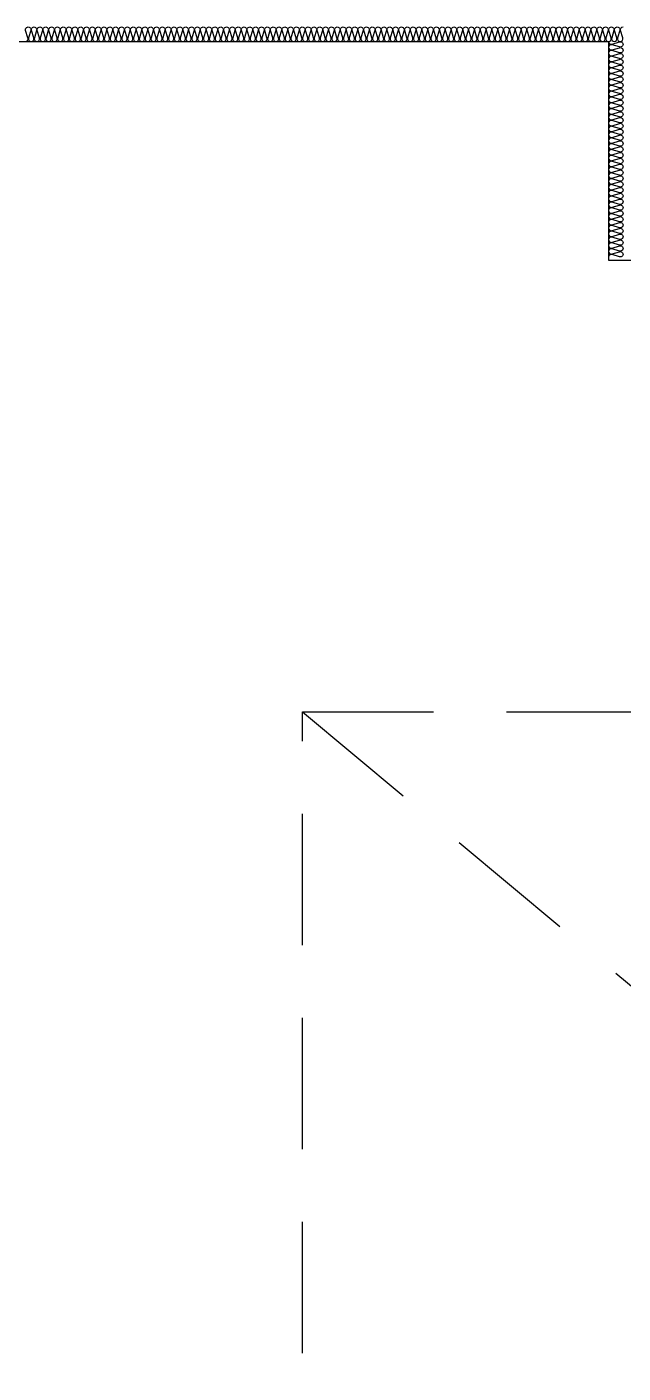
# Model space of a CAD drawing. Header units: millimetres. Extents: x 17311 to 801382, y -242618 to -104888.
# Drawn here: x 535766 to 537811, y -199148 to -194529 of the extents above; entities that cross this region are included whole.
import ezdxf

# ---------------------------------------------------------------- set-up
doc = ezdxf.new("R2010")
doc.units = ezdxf.units.MM
doc.header["$LTSCALE"] = 250
doc.linetypes.add('HID', pattern=[2.8, 1.8, -1])
doc.layers.add('A-ELE-8', color=8, linetype='Continuous')
doc.layers.add('ISL', color=251, linetype='Continuous')

msp = doc.modelspace()

# ---------------------------------------------------------------- linework, layer by layer
at = {"layer": 'A-ELE-8', "linetype": 'HID'}
msp.add_line((536710.7, -196879.5), (542710.7, -201879.5), dxfattribs=at)
msp.add_lwpolyline([(536710.7, -196879.5), (542710.7, -196879.5), (542710.7, -201879.5), (536710.7, -201879.5)], close=True, dxfattribs=at)
at = {"layer": 'ISL'}
for points in [[(535760.7, -194579.5, 0.509267), (535769.5, -194567.4), (535761.8, -194541.6, -1.372593), (535779.5, -194541.6), (535771.8, -194567.4, 0.509267), (535780.7, -194579.5, 0.509267), (535789.5, -194567.4), (535781.8, -194541.6, -1.372593), (535799.5, -194541.6), (535791.8, -194567.4, 0.509267), (535800.7, -194579.5, 0.509267), (535809.5, -194567.4), (535801.8, -194541.6, -1.372593), (535819.5, -194541.6), (535811.8, -194567.4, 0.509267), (535820.7, -194579.5, 0.509267), (535829.5, -194567.4), (535821.8, -194541.6, -1.372593), (535839.5, -194541.6), (535831.8, -194567.4, 0.509267), (535840.7, -194579.5, 0.509267), (535849.5, -194567.4), (535841.8, -194541.6, -1.372593), (535859.5, -194541.6), (535851.8, -194567.4, 0.509267), (535860.7, -194579.5, 0.509267), (535869.5, -194567.4), (535861.8, -194541.6, -1.372593), (535879.5, -194541.6), (535871.8, -194567.4, 0.509267), (535880.7, -194579.5, 0.509267), (535889.5, -194567.4), (535881.8, -194541.6, -1.372593), (535899.5, -194541.6), (535891.8, -194567.4, 0.509267), (535900.7, -194579.5, 0.509267), (535909.5, -194567.4), (535901.8, -194541.6, -1.372593), (535919.5, -194541.6), (535911.8, -194567.4, 0.509267), (535920.7, -194579.5, 0.509267), (535929.5, -194567.4), (535921.8, -194541.6, -1.372593), (535939.5, -194541.6), (535931.8, -194567.4, 0.509267), (535940.7, -194579.5, 0.509267), (535949.5, -194567.4), (535941.8, -194541.6, -1.372593), (535959.5, -194541.6), (535951.8, -194567.4, 0.509267), (535960.7, -194579.5, 0.509267), (535969.5, -194567.4), (535961.8, -194541.6, -1.372593), (535979.5, -194541.6), (535971.8, -194567.4, 0.509267), (535980.7, -194579.5, 0.509267), (535989.5, -194567.4), (535981.8, -194541.6, -1.372593), (535999.5, -194541.6), (535991.8, -194567.4, 0.509267), (536000.7, -194579.5, 0.509267), (536009.5, -194567.4), (536001.8, -194541.6, -1.372593), (536019.5, -194541.6), (536011.8, -194567.4, 0.509267), (536020.7, -194579.5, 0.509267), (536029.5, -194567.4), (536021.8, -194541.6, -1.372593), (536039.5, -194541.6), (536031.8, -194567.4, 0.509267), (536040.7, -194579.5, 0.509267), (536049.5, -194567.4), (536041.8, -194541.6, -1.372593), (536059.5, -194541.6), (536051.8, -194567.4, 0.509267), (536060.7, -194579.5, 0.509267), (536069.5, -194567.4), (536061.8, -194541.6, -1.372593), (536079.5, -194541.6), (536071.8, -194567.4, 0.509267), (536080.7, -194579.5, 0.509267), (536089.5, -194567.4), (536081.8, -194541.6, -1.372593), (536099.5, -194541.6), (536091.8, -194567.4, 0.509267), (536100.7, -194579.5, 0.509267), (536109.5, -194567.4), (536101.8, -194541.6, -1.372593), (536119.5, -194541.6), (536111.8, -194567.4, 0.509267), (536120.7, -194579.5, 0.509267), (536129.5, -194567.4), (536121.8, -194541.6, -1.372593), (536139.5, -194541.6), (536131.8, -194567.4, 0.509267), (536140.7, -194579.5, 0.509267), (536149.5, -194567.4), (536141.8, -194541.6, -1.372593), (536159.5, -194541.6), (536151.8, -194567.4, 0.509267), (536160.7, -194579.5, 0.509267), (536169.5, -194567.4), (536161.8, -194541.6, -1.372593), (536179.5, -194541.6), (536171.8, -194567.4, 0.509267), (536180.7, -194579.5, 0.509267), (536189.5, -194567.4), (536181.8, -194541.6, -1.372593), (536199.5, -194541.6), (536191.8, -194567.4, 0.509267), (536200.7, -194579.5, 0.509267), (536209.5, -194567.4), (536201.8, -194541.6, -1.372593), (536219.5, -194541.6), (536211.8, -194567.4, 0.509267), (536220.7, -194579.5, 0.509267), (536229.5, -194567.4), (536221.8, -194541.6, -1.372593), (536239.5, -194541.6), (536231.8, -194567.4, 0.509267), (536240.7, -194579.5, 0.509267), (536249.5, -194567.4), (536241.8, -194541.6, -1.372593), (536259.5, -194541.6), (536251.8, -194567.4, 0.509267), (536260.7, -194579.5, 0.509267), (536269.5, -194567.4), (536261.8, -194541.6, -1.372593), (536279.5, -194541.6), (536271.8, -194567.4, 0.509267), (536280.7, -194579.5, 0.509267), (536289.5, -194567.4), (536281.8, -194541.6, -1.372593), (536299.5, -194541.6), (536291.8, -194567.4, 0.509267), (536300.7, -194579.5, 0.509267), (536309.5, -194567.4), (536301.8, -194541.6, -1.372593), (536319.5, -194541.6), (536311.8, -194567.4, 0.509267), (536320.7, -194579.5, 0.509267), (536329.5, -194567.4), (536321.8, -194541.6, -1.372593), (536339.5, -194541.6), (536331.8, -194567.4, 0.509267), (536340.7, -194579.5, 0.509267), (536349.5, -194567.4), (536341.8, -194541.6, -1.372593), (536359.5, -194541.6), (536351.8, -194567.4, 0.509267), (536360.7, -194579.5, 0.509267), (536369.5, -194567.4), (536361.8, -194541.6, -1.372593), (536379.5, -194541.6), (536371.8, -194567.4, 0.509267), (536380.7, -194579.5, 0.509267), (536389.5, -194567.4), (536381.8, -194541.6, -1.372593), (536399.5, -194541.6), (536391.8, -194567.4, 0.509267), (536400.7, -194579.5, 0.509267), (536409.5, -194567.4), (536401.8, -194541.6, -1.372593), (536419.5, -194541.6), (536411.8, -194567.4, 0.509267), (536420.7, -194579.5, 0.509267), (536429.5, -194567.4), (536421.8, -194541.6, -1.372593), (536439.5, -194541.6), (536431.8, -194567.4, 0.509267), (536440.7, -194579.5, 0.509267), (536449.5, -194567.4), (536441.8, -194541.6, -1.372593), (536459.5, -194541.6), (536451.8, -194567.4, 0.509267), (536460.7, -194579.5, 0.509267), (536469.5, -194567.4), (536461.8, -194541.6, -1.372593), (536479.5, -194541.6), (536471.8, -194567.4, 0.509267), (536480.7, -194579.5, 0.509267), (536489.5, -194567.4), (536481.8, -194541.6, -1.372593), (536499.5, -194541.6), (536491.8, -194567.4, 0.509267), (536500.7, -194579.5, 0.509267), (536509.5, -194567.4), (536501.8, -194541.6, -1.372593), (536519.5, -194541.6), (536511.8, -194567.4, 0.509267), (536520.7, -194579.5, 0.509267), (536529.5, -194567.4), (536521.8, -194541.6, -1.372593), (536539.5, -194541.6), (536531.8, -194567.4, 0.509267), (536540.7, -194579.5, 0.509267), (536549.5, -194567.4), (536541.8, -194541.6, -1.372593), (536559.5, -194541.6), (536551.8, -194567.4, 0.509267), (536560.7, -194579.5, 0.509267), (536569.5, -194567.4), (536561.8, -194541.6, -1.372593), (536579.5, -194541.6), (536571.8, -194567.4, 0.509267), (536580.7, -194579.5, 0.509267), (536589.5, -194567.4), (536581.8, -194541.6, -1.372593), (536599.5, -194541.6), (536591.8, -194567.4, 0.509267), (536600.7, -194579.5, 0.509267), (536609.5, -194567.4), (536601.8, -194541.6, -1.372593), (536619.5, -194541.6), (536611.8, -194567.4, 0.509267), (536620.7, -194579.5, 0.509267), (536629.5, -194567.4), (536621.8, -194541.6, -1.372593), (536639.5, -194541.6), (536631.8, -194567.4, 0.509267), (536640.7, -194579.5, 0.509267), (536649.5, -194567.4), (536641.8, -194541.6, -1.372593), (536659.5, -194541.6), (536651.8, -194567.4, 0.509267), (536660.7, -194579.5, 0.509267), (536669.5, -194567.4), (536661.8, -194541.6, -1.372593), (536679.5, -194541.6), (536671.8, -194567.4, 0.509267), (536680.7, -194579.5, 0.509267), (536689.5, -194567.4), (536681.8, -194541.6, -1.372593), (536699.5, -194541.6), (536691.8, -194567.4, 0.509267), (536700.7, -194579.5, 0.509267), (536709.5, -194567.4), (536701.8, -194541.6, -1.372593), (536719.5, -194541.6), (536711.8, -194567.4, 0.509267), (536720.7, -194579.5, 0.509267), (536729.5, -194567.4), (536721.8, -194541.6, -1.372593), (536739.5, -194541.6), (536731.8, -194567.4, 0.509267), (536740.7, -194579.5, 0.509267), (536749.5, -194567.4), (536741.8, -194541.6, -1.372593), (536759.5, -194541.6), (536751.8, -194567.4, 0.509267), (536760.7, -194579.5, 0.509267), (536769.5, -194567.4), (536761.8, -194541.6, -1.372593), (536779.5, -194541.6), (536771.8, -194567.4, 0.509267), (536780.7, -194579.5, 0.509267), (536789.5, -194567.4), (536781.8, -194541.6, -1.372593), (536799.5, -194541.6), (536791.8, -194567.4, 0.509267), (536800.7, -194579.5, 0.509267), (536809.5, -194567.4), (536801.8, -194541.6, -1.372593), (536819.5, -194541.6), (536811.8, -194567.4, 0.509267), (536820.7, -194579.5, 0.509267), (536829.5, -194567.4), (536821.8, -194541.6, -1.372593), (536839.5, -194541.6), (536831.8, -194567.4, 0.509267), (536840.7, -194579.5, 0.509267), (536849.5, -194567.4), (536841.8, -194541.6, -1.372593), (536859.5, -194541.6), (536851.8, -194567.4, 0.509267), (536860.7, -194579.5, 0.509267), (536869.5, -194567.4), (536861.8, -194541.6, -1.372593), (536879.5, -194541.6), (536871.8, -194567.4, 0.509267), (536880.7, -194579.5, 0.509267), (536889.5, -194567.4), (536881.8, -194541.6, -1.372593), (536899.5, -194541.6), (536891.8, -194567.4, 0.509267), (536900.7, -194579.5, 0.509267), (536909.5, -194567.4), (536901.8, -194541.6, -1.372593), (536919.5, -194541.6), (536911.8, -194567.4, 0.509267), (536920.7, -194579.5, 0.509267), (536929.5, -194567.4), (536921.8, -194541.6, -1.372593), (536939.5, -194541.6), (536931.8, -194567.4, 0.509267), (536940.7, -194579.5, 0.509267), (536949.5, -194567.4), (536941.8, -194541.6, -1.372593), (536959.5, -194541.6), (536951.8, -194567.4, 0.509267), (536960.7, -194579.5, 0.509267), (536969.5, -194567.4), (536961.8, -194541.6, -1.372593), (536979.5, -194541.6), (536971.8, -194567.4, 0.509267), (536980.7, -194579.5, 0.509267), (536989.5, -194567.4), (536981.8, -194541.6, -1.372593), (536999.5, -194541.6), (536991.8, -194567.4, 0.509267), (537000.7, -194579.5, 0.509267), (537009.5, -194567.4), (537001.8, -194541.6, -1.372593), (537019.5, -194541.6), (537011.8, -194567.4, 0.509267), (537020.7, -194579.5, 0.509267), (537029.5, -194567.4), (537021.8, -194541.6, -1.372593), (537039.5, -194541.6), (537031.8, -194567.4, 0.509267), (537040.7, -194579.5, 0.509267), (537049.5, -194567.4), (537041.8, -194541.6, -1.372593), (537059.5, -194541.6), (537051.8, -194567.4, 0.509267), (537060.7, -194579.5, 0.509267), (537069.5, -194567.4), (537061.8, -194541.6, -1.372593), (537079.5, -194541.6), (537071.8, -194567.4, 0.509267), (537080.7, -194579.5, 0.509267), (537089.5, -194567.4), (537081.8, -194541.6, -1.372593), (537099.5, -194541.6), (537091.8, -194567.4, 0.509267), (537100.7, -194579.5, 0.509267), (537109.5, -194567.4), (537101.8, -194541.6, -1.372593), (537119.5, -194541.6), (537111.8, -194567.4, 0.509267), (537120.7, -194579.5, 0.509267), (537129.5, -194567.4), (537121.8, -194541.6, -1.372593), (537139.5, -194541.6), (537131.8, -194567.4, 0.509267), (537140.7, -194579.5, 0.509267), (537149.5, -194567.4), (537141.8, -194541.6, -1.372593), (537159.5, -194541.6), (537151.8, -194567.4, 0.509267), (537160.7, -194579.5, 0.509267), (537169.5, -194567.4), (537161.8, -194541.6, -1.372593), (537179.5, -194541.6), (537171.8, -194567.4, 0.509267), (537180.7, -194579.5, 0.509267), (537189.5, -194567.4), (537181.8, -194541.6, -1.372593), (537199.5, -194541.6), (537191.8, -194567.4, 0.509267), (537200.7, -194579.5, 0.509267), (537209.5, -194567.4), (537201.8, -194541.6, -1.372593), (537219.5, -194541.6), (537211.8, -194567.4, 0.509267), (537220.7, -194579.5, 0.509267), (537229.5, -194567.4), (537221.8, -194541.6, -1.372593), (537239.5, -194541.6), (537231.8, -194567.4, 0.509267), (537240.7, -194579.5, 0.509267), (537249.5, -194567.4), (537241.8, -194541.6, -1.372593), (537259.5, -194541.6), (537251.8, -194567.4, 0.509267), (537260.7, -194579.5, 0.509267), (537269.5, -194567.4), (537261.8, -194541.6, -1.372593), (537279.5, -194541.6), (537271.8, -194567.4, 0.509267), (537280.7, -194579.5, 0.509267), (537289.5, -194567.4), (537281.8, -194541.6, -1.372593), (537299.5, -194541.6), (537291.8, -194567.4, 0.509267), (537300.7, -194579.5, 0.509267), (537309.5, -194567.4), (537301.8, -194541.6, -1.372593), (537319.5, -194541.6), (537311.8, -194567.4, 0.509267), (537320.7, -194579.5, 0.509267), (537329.5, -194567.4), (537321.8, -194541.6, -1.372593), (537339.5, -194541.6), (537331.8, -194567.4, 0.509267), (537340.7, -194579.5, 0.509267), (537349.5, -194567.4), (537341.8, -194541.6, -1.372593), (537359.5, -194541.6), (537351.8, -194567.4, 0.509267), (537360.7, -194579.5, 0.509267), (537369.5, -194567.4), (537361.8, -194541.6, -1.372593), (537379.5, -194541.6), (537371.8, -194567.4, 0.509267), (537380.7, -194579.5, 0.509267), (537389.5, -194567.4), (537381.8, -194541.6, -1.372593), (537399.5, -194541.6), (537391.8, -194567.4, 0.509267), (537400.7, -194579.5, 0.509267), (537409.5, -194567.4), (537401.8, -194541.6, -1.372593), (537419.5, -194541.6), (537411.8, -194567.4, 0.509267), (537420.7, -194579.5, 0.509267), (537429.5, -194567.4), (537421.8, -194541.6, -1.372593), (537439.5, -194541.6), (537431.8, -194567.4, 0.509267), (537440.7, -194579.5, 0.509267), (537449.5, -194567.4), (537441.8, -194541.6, -1.372593), (537459.5, -194541.6), (537451.8, -194567.4, 0.509267), (537460.7, -194579.5, 0.509267), (537469.5, -194567.4), (537461.8, -194541.6, -1.372593), (537479.5, -194541.6), (537471.8, -194567.4, 0.509267), (537480.7, -194579.5, 0.509267), (537489.5, -194567.4), (537481.8, -194541.6, -1.372593), (537499.5, -194541.6), (537491.8, -194567.4, 0.509267), (537500.7, -194579.5, 0.509267), (537509.5, -194567.4), (537501.8, -194541.6, -1.372593), (537519.5, -194541.6), (537511.8, -194567.4, 0.509267), (537520.7, -194579.5, 0.509267), (537529.5, -194567.4), (537521.8, -194541.6, -1.372593), (537539.5, -194541.6), (537531.8, -194567.4, 0.509267), (537540.7, -194579.5, 0.509267), (537549.5, -194567.4), (537541.8, -194541.6, -1.372593), (537559.5, -194541.6), (537551.8, -194567.4, 0.509267), (537560.7, -194579.5, 0.509267), (537569.5, -194567.4), (537561.8, -194541.6, -1.372593), (537579.5, -194541.6), (537571.8, -194567.4, 0.509267), (537580.7, -194579.5, 0.509267), (537589.5, -194567.4), (537581.8, -194541.6, -1.372593), (537599.5, -194541.6), (537591.8, -194567.4, 0.509267), (537600.7, -194579.5, 0.509267), (537609.5, -194567.4), (537601.8, -194541.6, -1.372593), (537619.5, -194541.6), (537611.8, -194567.4, 0.509267), (537620.7, -194579.5, 0.509267), (537629.5, -194567.4), (537621.8, -194541.6, -1.372593), (537639.5, -194541.6), (537631.8, -194567.4, 0.509267), (537640.7, -194579.5, 0.509267), (537649.5, -194567.4), (537641.8, -194541.6, -1.372593), (537659.5, -194541.6), (537651.8, -194567.4, 0.509267), (537660.7, -194579.5, 0.509267), (537669.5, -194567.4), (537661.8, -194541.6, -1.372593), (537679.5, -194541.6), (537671.8, -194567.4, 0.509267), (537680.7, -194579.5, 0.509267), (537689.5, -194567.4), (537681.8, -194541.6, -1.372593), (537699.5, -194541.6), (537691.8, -194567.4, 0.509267), (537700.7, -194579.5, 0.509267), (537709.5, -194567.4), (537701.8, -194541.6, -1.372593), (537719.5, -194541.6), (537711.8, -194567.4, 0.509267), (537720.7, -194579.5, 0.509267), (537729.5, -194567.4), (537721.8, -194541.6, -1.372593), (537739.5, -194541.6), (537731.8, -194567.4, 0.509267), (537740.7, -194579.5, 0.509267), (537749.5, -194567.4), (537741.8, -194541.6, -1.372593), (537759.5, -194541.6), (537751.8, -194567.4, 0.509267), (537760.7, -194579.5, 0.509267), (537769.5, -194567.4), (537761.8, -194541.6, -1.372593), (537779.5, -194541.6), (537771.8, -194567.4, 0.509267), (537780.7, -194579.5, 0.509267), (537789.5, -194567.4), (537781.8, -194541.6, -1.372593), (537799.5, -194541.6), (537791.8, -194567.4, 0.509267), (537800.7, -194579.5, 0.509267), (537809.5, -194567.4), (537801.8, -194541.6, -0.508361), (537810.7, -194529.5)], [(537760.7, -194579.5, 0.509267), (537772.8, -194588.3), (537798.5, -194580.7, -1.372593), (537798.5, -194598.3), (537772.8, -194590.7, 0.509267), (537760.7, -194599.5, 0.509267), (537772.8, -194608.3), (537798.5, -194600.7, -1.372593), (537798.5, -194618.3), (537772.8, -194610.7, 0.509267), (537760.7, -194619.5, 0.509267), (537772.8, -194628.3), (537798.5, -194620.7, -1.372593), (537798.5, -194638.3), (537772.8, -194630.7, 0.509267), (537760.7, -194639.5, 0.509267), (537772.8, -194648.3), (537798.5, -194640.7, -1.372593), (537798.5, -194658.3), (537772.8, -194650.7, 0.509267), (537760.7, -194659.5, 0.509267), (537772.8, -194668.3), (537798.5, -194660.7, -1.372593), (537798.5, -194678.3), (537772.8, -194670.7, 0.509267), (537760.7, -194679.5, 0.509267), (537772.8, -194688.3), (537798.5, -194680.7, -1.372593), (537798.5, -194698.3), (537772.8, -194690.7, 0.509267), (537760.7, -194699.5, 0.509267), (537772.8, -194708.3), (537798.5, -194700.7, -1.372593), (537798.5, -194718.3), (537772.8, -194710.7, 0.509267), (537760.7, -194719.5, 0.509267), (537772.8, -194728.3), (537798.5, -194720.7, -1.372593), (537798.5, -194738.3), (537772.8, -194730.7, 0.509267), (537760.7, -194739.5, 0.509267), (537772.8, -194748.3), (537798.5, -194740.7, -1.372593), (537798.5, -194758.3), (537772.8, -194750.7, 0.509267), (537760.7, -194759.5, 0.509267), (537772.8, -194768.3), (537798.5, -194760.7, -1.372593), (537798.5, -194778.3), (537772.8, -194770.7, 0.509267), (537760.7, -194779.5, 0.509267), (537772.8, -194788.3), (537798.5, -194780.7, -1.372593), (537798.5, -194798.3), (537772.8, -194790.7, 0.509267), (537760.7, -194799.5, 0.509267), (537772.8, -194808.3), (537798.5, -194800.7, -1.372593), (537798.5, -194818.3), (537772.8, -194810.7, 0.509267), (537760.7, -194819.5, 0.509267), (537772.8, -194828.3), (537798.5, -194820.7, -1.372593), (537798.5, -194838.3), (537772.8, -194830.7, 0.509267), (537760.7, -194839.5, 0.509267), (537772.8, -194848.3), (537798.5, -194840.7, -1.372593), (537798.5, -194858.3), (537772.8, -194850.7, 0.509267), (537760.7, -194859.5, 0.509267), (537772.8, -194868.3), (537798.5, -194860.7, -1.372593), (537798.5, -194878.3), (537772.8, -194870.7, 0.509267), (537760.7, -194879.5, 0.509267), (537772.8, -194888.3), (537798.5, -194880.7, -1.372593), (537798.5, -194898.3), (537772.8, -194890.7, 0.509267), (537760.7, -194899.5, 0.509267), (537772.8, -194908.3), (537798.5, -194900.7, -1.372593), (537798.5, -194918.3), (537772.8, -194910.7, 0.509267), (537760.7, -194919.5, 0.509267), (537772.8, -194928.3), (537798.5, -194920.7, -1.372593), (537798.5, -194938.3), (537772.8, -194930.7, 0.509267), (537760.7, -194939.5, 0.509267), (537772.8, -194948.3), (537798.5, -194940.7, -1.372593), (537798.5, -194958.3), (537772.8, -194950.7, 0.509267), (537760.7, -194959.5, 0.509267), (537772.8, -194968.3), (537798.5, -194960.7, -1.372593), (537798.5, -194978.3), (537772.8, -194970.7, 0.509267), (537760.7, -194979.5, 0.509267), (537772.8, -194988.3), (537798.5, -194980.7, -1.372593), (537798.5, -194998.3), (537772.8, -194990.7, 0.509267), (537760.7, -194999.5, 0.509267), (537772.8, -195008.3), (537798.5, -195000.7, -1.372593), (537798.5, -195018.3), (537772.8, -195010.7, 0.509267), (537760.7, -195019.5, 0.509267), (537772.8, -195028.3), (537798.5, -195020.7, -1.372593), (537798.5, -195038.3), (537772.8, -195030.7, 0.509267), (537760.7, -195039.5, 0.509267), (537772.8, -195048.3), (537798.5, -195040.7, -1.372593), (537798.5, -195058.3), (537772.8, -195050.7, 0.509267), (537760.7, -195059.5, 0.509267), (537772.8, -195068.3), (537798.5, -195060.7, -1.372593), (537798.5, -195078.3), (537772.8, -195070.7, 0.509267), (537760.7, -195079.5, 0.509267), (537772.8, -195088.3), (537798.5, -195080.7, -1.372593), (537798.5, -195098.3), (537772.8, -195090.7, 0.509267), (537760.7, -195099.5, 0.509267), (537772.8, -195108.3), (537798.5, -195100.7, -1.372593), (537798.5, -195118.3), (537772.8, -195110.7, 0.509267), (537760.7, -195119.5, 0.509267), (537772.8, -195128.3), (537798.5, -195120.7, -1.372593), (537798.5, -195138.3), (537772.8, -195130.7, 0.509267), (537760.7, -195139.5, 0.509267), (537772.8, -195148.3), (537798.5, -195140.7, -1.372593), (537798.5, -195158.3), (537772.8, -195150.7, 0.509267), (537760.7, -195159.5, 0.509267), (537772.8, -195168.3), (537798.5, -195160.7, -1.372593), (537798.5, -195178.3), (537772.8, -195170.7, 0.509267), (537760.7, -195179.5, 0.509267), (537772.8, -195188.3), (537798.5, -195180.7, -1.372593), (537798.5, -195198.3), (537772.8, -195190.7, 0.509267), (537760.7, -195199.5, 0.509267), (537772.8, -195208.3), (537798.5, -195200.7, -1.372593), (537798.5, -195218.3), (537772.8, -195210.7, 0.509267), (537760.7, -195219.5, 0.509267), (537772.8, -195228.3), (537798.5, -195220.7, -1.372593), (537798.5, -195238.3), (537772.8, -195230.7, 0.509267), (537760.7, -195239.5, 0.509267), (537772.8, -195248.3), (537798.5, -195240.7, -1.372593), (537798.5, -195258.3), (537772.8, -195250.7, 0.509267), (537760.7, -195259.5, 0.509267), (537772.8, -195268.3), (537798.5, -195260.7, -1.372593), (537798.5, -195278.3), (537772.8, -195270.7, 0.509267), (537760.7, -195279.5, 0.509267), (537772.8, -195288.3), (537798.5, -195280.7, -1.372593), (537798.5, -195298.3), (537772.8, -195290.7, 0.509267), (537760.7, -195299.5, 0.509267), (537772.8, -195308.3), (537798.5, -195300.7, -1.372593), (537798.5, -195318.3), (537772.8, -195310.7, 0.509267), (537760.7, -195319.5)]]:
    msp.add_lwpolyline(points, format="xyb", dxfattribs=at)
msp.add_lwpolyline([(534860.7, -194579.5), (537760.7, -194579.5), (537760.7, -195329.5), (538460.7, -195329.5), (538460.7, -194579.5), (541360.7, -194579.5), (541360.7, -195329.5), (542060.7, -195329.5), (542060.7, -194579.5), (544960.7, -194579.5), (544960.7, -195329.5), (545660.7, -195329.5), (545660.7, -194579.5), (548560.7, -194579.5), (548560.7, -195329.5), (549260.7, -195329.5), (549260.7, -194579.5), (552460.7, -194579.5), (552460.7, -195329.5), (552760.7, -195329.5), (552760.7, -199064.5), (552810.7, -199064.5)], dxfattribs=at)

doc.saveas('drawing.dxf')
